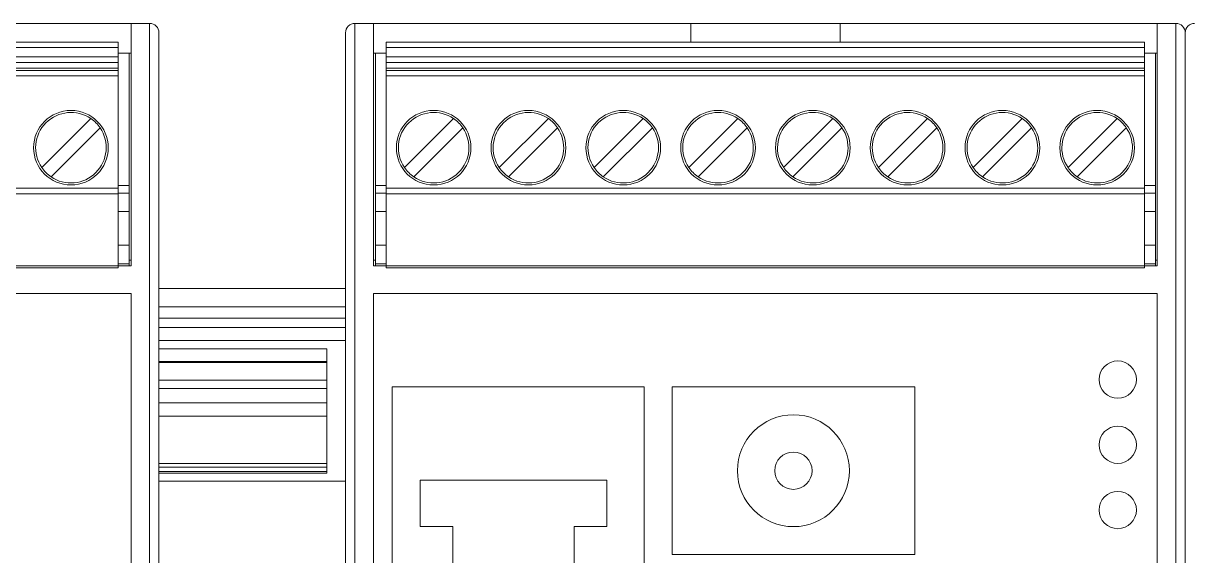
# Model space of a CAD drawing. Extents: x -2993 to 3661, y -4147 to -1441.
# Drawn here: x -2083.1 to -2020.4, y -2870.2 to -2841.7 of the extents above; entities that cross this region are included whole.
import ezdxf

# ---------------------------------------------------------------- set-up
doc = ezdxf.new("R2010")
doc.units = 0
doc.header["$LTSCALE"] = 0.1
doc.header["$MEASUREMENT"] = 0
doc.layers.get('0').update_dxf_attribs({"linetype": 'CONTINUOUS'})

msp = doc.modelspace()

# ---------------------------------------------------------------- linework, layer by layer
at = {"color": 7, "linetype": 'Continuous', "lineweight": 13}
for p, q in [((-2094.371, -2841.674), (-2077.371, -2841.674)), ((-2077.371, -2841.674), (-2077.371, -2854.674)), ((-2077.371, -2841.674), (-2076.371, -2841.674)), ((-2076.371, -2916.674), (-2076.371, -2841.674)), ((-2065.371, -2841.674), (-2065.371, -2916.674)), ((-2065.371, -2841.674), (-2065.371, -2916.674)), ((-2065.371, -2841.674), (-2064.371, -2841.674)), ((-2064.371, -2854.674), (-2064.371, -2841.674)), ((-2064.371, -2841.674), (-2047.371, -2841.674)), ((-2047.371, -2841.674), (-2047.371, -2842.674)), ((-2047.371, -2841.674), (-2039.371, -2841.674)), ((-2039.371, -2841.674), (-2039.371, -2842.674)), ((-2039.371, -2841.674), (-2022.371, -2841.674)), ((-2022.371, -2841.674), (-2022.371, -2854.674)), ((-2022.371, -2841.674), (-2021.371, -2841.674)), ((-2021.371, -2916.674), (-2021.371, -2841.674)), ((-2075.871, -2842.174), (-2075.871, -2916.174)), ((-2065.871, -2842.174), (-2065.871, -2916.174)), ((-2065.871, -2842.174), (-2065.871, -2916.174)), ((-2065.871, -2842.174), (-2065.871, -2916.174)), ((-2065.871, -2842.174), (-2065.871, -2868.674)), ((-2065.871, -2842.174), (-2065.871, -2868.674)), ((-2020.871, -2842.174), (-2020.871, -2916.174)), ((-2020.871, -2842.174), (-2020.871, -2916.174)), ((-2020.871, -2842.174), (-2020.871, -2868.674)), ((-2118.691, -2842.674), (-2078.051, -2842.674)), ((-2078.051, -2842.974), (-2118.691, -2842.974)), ((-2078.051, -2843.469), (-2078.051, -2842.974)), ((-2078.051, -2843.274), (-2077.371, -2843.274)), ((-2077.471, -2854.374), (-2077.471, -2843.274)), ((-2064.371, -2843.274), (-2063.691, -2843.274)), ((-2064.271, -2843.274), (-2064.271, -2854.374)), ((-2063.691, -2842.674), (-2023.051, -2842.674)), ((-2063.691, -2843.469), (-2063.691, -2842.974)), ((-2023.051, -2842.974), (-2063.691, -2842.974)), ((-2023.051, -2843.469), (-2023.051, -2842.974)), ((-2023.051, -2843.274), (-2022.371, -2843.274)), ((-2022.471, -2854.374), (-2022.471, -2843.274)), ((-2118.691, -2843.469), (-2078.051, -2843.469)), ((-2118.691, -2843.769), (-2078.051, -2843.769)), ((-2078.051, -2844.077), (-2078.051, -2843.769)), ((-2063.691, -2843.469), (-2023.051, -2843.469)), ((-2063.691, -2843.769), (-2063.691, -2844.077)), ((-2063.691, -2843.769), (-2023.051, -2843.769)), ((-2023.051, -2844.077), (-2023.051, -2843.769)), ((-2078.051, -2844.077), (-2118.691, -2844.077)), ((-2078.051, -2844.194), (-2118.691, -2844.194)), ((-2078.051, -2844.494), (-2118.691, -2844.494)), ((-2078.051, -2844.494), (-2078.051, -2850.514)), ((-2023.051, -2844.077), (-2063.691, -2844.077)), ((-2023.051, -2844.194), (-2063.691, -2844.194)), ((-2063.691, -2844.494), (-2063.691, -2850.514)), ((-2023.051, -2844.494), (-2063.691, -2844.494)), ((-2023.051, -2844.494), (-2023.051, -2850.514)), ((-2082.153, -2849.41), (-2079.524, -2846.782)), ((-2062.713, -2849.41), (-2060.084, -2846.782)), ((-2057.633, -2849.41), (-2055.004, -2846.782)), ((-2052.553, -2849.41), (-2049.924, -2846.782)), ((-2047.473, -2849.41), (-2044.844, -2846.782)), ((-2042.393, -2849.41), (-2039.764, -2846.782)), ((-2037.313, -2849.41), (-2034.684, -2846.782)), ((-2032.233, -2849.41), (-2029.604, -2846.782)), ((-2027.153, -2849.41), (-2024.524, -2846.782)), ((-2079.029, -2847.277), (-2081.658, -2849.905)), ((-2059.589, -2847.277), (-2062.218, -2849.905)), ((-2054.509, -2847.277), (-2057.138, -2849.905)), ((-2049.429, -2847.277), (-2052.058, -2849.905)), ((-2044.349, -2847.277), (-2046.978, -2849.905)), ((-2039.269, -2847.277), (-2041.898, -2849.905)), ((-2034.189, -2847.277), (-2036.818, -2849.905)), ((-2029.109, -2847.277), (-2031.738, -2849.905)), ((-2024.029, -2847.277), (-2026.658, -2849.905)), ((-2118.691, -2850.514), (-2078.051, -2850.514)), ((-2078.051, -2850.814), (-2118.691, -2850.814)), ((-2078.051, -2850.374), (-2077.471, -2850.374)), ((-2078.051, -2850.814), (-2078.051, -2850.514)), ((-2077.471, -2850.774), (-2078.051, -2850.774)), ((-2078.051, -2850.814), (-2078.051, -2854.794)), ((-2064.271, -2850.374), (-2063.691, -2850.374)), ((-2064.271, -2850.774), (-2063.691, -2850.774)), ((-2063.691, -2850.514), (-2023.051, -2850.514)), ((-2063.691, -2850.814), (-2063.691, -2854.794)), ((-2023.051, -2850.814), (-2063.691, -2850.814)), ((-2023.051, -2850.374), (-2022.471, -2850.374)), ((-2023.051, -2850.814), (-2023.051, -2850.514)), ((-2022.471, -2850.774), (-2023.051, -2850.774)), ((-2023.051, -2850.814), (-2023.051, -2854.794)), ((-2077.471, -2851.774), (-2078.051, -2851.774)), ((-2064.271, -2851.774), (-2063.691, -2851.774)), ((-2022.471, -2851.774), (-2023.051, -2851.774)), ((-2077.471, -2853.574), (-2078.051, -2853.574)), ((-2064.271, -2853.574), (-2063.691, -2853.574)), ((-2022.471, -2853.574), (-2023.051, -2853.574)), ((-2078.051, -2854.674), (-2078.051, -2854.299)), ((-2077.471, -2854.574), (-2078.051, -2854.574)), ((-2077.471, -2854.374), (-2077.371, -2854.374)), ((-2077.471, -2854.674), (-2077.471, -2854.374)), ((-2064.371, -2854.374), (-2064.271, -2854.374)), ((-2064.271, -2854.374), (-2064.271, -2854.674)), ((-2064.271, -2854.574), (-2063.691, -2854.574)), ((-2022.471, -2854.574), (-2023.051, -2854.574)), ((-2022.471, -2854.374), (-2022.371, -2854.374)), ((-2022.471, -2854.674), (-2022.471, -2854.374)), ((-2077.371, -2854.674), (-2119.371, -2854.674)), ((-2118.691, -2854.794), (-2078.051, -2854.794)), ((-2022.371, -2854.674), (-2064.371, -2854.674)), ((-2063.691, -2854.794), (-2023.051, -2854.794)), ((-2119.371, -2856.174), (-2077.371, -2856.174)), ((-2077.371, -2856.174), (-2077.371, -2902.174)), ((-2075.871, -2855.892), (-2065.871, -2855.892)), ((-2075.871, -2855.892), (-2075.871, -2856.873)), ((-2065.871, -2856.855), (-2065.871, -2855.874)), ((-2065.871, -2856.873), (-2065.871, -2855.892)), ((-2065.871, -2856.873), (-2065.871, -2855.892)), ((-2064.371, -2902.174), (-2064.371, -2856.174)), ((-2064.371, -2856.174), (-2022.371, -2856.174)), ((-2022.371, -2856.174), (-2022.371, -2902.174)), ((-2075.871, -2856.542), (-2075.871, -2857.742)), ((-2065.871, -2856.873), (-2075.871, -2856.873)), ((-2075.871, -2856.873), (-2075.871, -2857.492)), ((-2075.871, -2859.074), (-2075.871, -2857.074)), ((-2065.871, -2857.474), (-2065.871, -2856.855)), ((-2065.871, -2857.492), (-2065.871, -2856.873)), ((-2065.871, -2857.492), (-2065.871, -2856.873)), ((-2075.871, -2857.492), (-2065.871, -2857.492)), ((-2075.871, -2857.992), (-2075.871, -2857.492)), ((-2065.871, -2857.974), (-2065.871, -2857.474)), ((-2065.871, -2857.992), (-2065.871, -2857.492)), ((-2065.871, -2857.992), (-2065.871, -2857.492)), ((-2075.871, -2857.742), (-2075.871, -2868.842)), ((-2065.871, -2857.992), (-2075.871, -2857.992)), ((-2075.871, -2857.992), (-2075.871, -2858.692)), ((-2065.871, -2858.674), (-2065.871, -2857.974)), ((-2065.871, -2858.692), (-2065.871, -2857.992)), ((-2065.871, -2858.692), (-2065.871, -2857.992)), ((-2075.871, -2858.692), (-2065.871, -2858.692)), ((-2075.871, -2858.692), (-2075.871, -2859.126)), ((-2065.871, -2866.225), (-2065.871, -2858.674)), ((-2065.871, -2866.244), (-2065.871, -2858.692)), ((-2065.871, -2866.244), (-2065.871, -2858.692)), ((-2075.871, -2880.574), (-2075.871, -2859.074)), ((-2075.871, -2859.126), (-2066.871, -2859.126)), ((-2075.871, -2859.822), (-2075.871, -2859.126)), ((-2066.871, -2859.126), (-2066.871, -2865.811)), ((-2075.871, -2859.822), (-2066.871, -2859.822)), ((-2075.871, -2859.867), (-2075.871, -2859.822)), ((-2066.871, -2859.867), (-2075.871, -2859.867)), ((-2075.871, -2860.821), (-2075.871, -2859.867)), ((-2066.871, -2860.821), (-2075.871, -2860.821)), ((-2075.871, -2861.257), (-2075.871, -2860.821)), ((-2066.871, -2861.257), (-2075.871, -2861.257)), ((-2075.871, -2861.257), (-2075.871, -2862.031)), ((-2063.371, -2861.174), (-2063.371, -2877.174)), ((-2063.371, -2861.174), (-2063.371, -2877.174)), ((-2049.871, -2861.174), (-2063.371, -2861.174)), ((-2049.871, -2861.174), (-2063.371, -2861.174)), ((-2049.871, -2877.174), (-2049.871, -2861.174)), ((-2049.871, -2877.174), (-2049.871, -2861.174)), ((-2048.371, -2861.174), (-2048.371, -2870.174)), ((-2035.371, -2861.174), (-2048.371, -2861.174)), ((-2035.371, -2870.174), (-2035.371, -2861.174)), ((-2075.871, -2862.031), (-2066.871, -2862.031)), ((-2075.871, -2862.742), (-2075.871, -2862.031)), ((-2075.871, -2862.742), (-2066.871, -2862.742)), ((-2075.871, -2865.281), (-2075.871, -2862.742)), ((-2066.871, -2865.281), (-2075.871, -2865.281)), ((-2075.871, -2865.281), (-2075.871, -2865.475)), ((-2075.871, -2865.475), (-2066.871, -2865.475)), ((-2075.871, -2865.717), (-2075.871, -2865.475)), ((-2066.871, -2865.717), (-2075.871, -2865.717)), ((-2075.871, -2865.811), (-2075.871, -2865.717)), ((-2066.871, -2865.811), (-2075.871, -2865.811)), ((-2075.871, -2865.811), (-2075.871, -2866.244)), ((-2075.871, -2866.244), (-2065.871, -2866.244)), ((-2075.871, -2866.244), (-2075.871, -2873.992)), ((-2065.871, -2892.122), (-2065.871, -2866.225)), ((-2065.871, -2892.141), (-2065.871, -2866.244)), ((-2065.871, -2892.141), (-2065.871, -2866.244)), ((-2061.871, -2866.174), (-2061.871, -2868.674)), ((-2051.871, -2866.174), (-2061.871, -2866.174)), ((-2051.871, -2868.674), (-2051.871, -2866.174)), ((-2075.871, -2868.842), (-2075.871, -2870.342)), ((-2061.871, -2868.674), (-2060.121, -2868.674)), ((-2060.121, -2868.674), (-2060.121, -2871.174)), ((-2053.621, -2871.174), (-2053.621, -2868.674)), ((-2053.621, -2868.674), (-2051.871, -2868.674)), ((-2048.371, -2870.174), (-2035.371, -2870.174))]:
    msp.add_line(p, q, dxfattribs=at)
for points in [[(-2078.051, -2842.974), (-2078.051, -2842.915), (-2078.051, -2842.859), (-2078.051, -2842.807), (-2078.051, -2842.761), (-2078.051, -2842.724), (-2078.051, -2842.696), (-2078.051, -2842.679), (-2078.051, -2842.674)], [(-2063.691, -2842.974), (-2063.691, -2842.915), (-2063.691, -2842.859), (-2063.691, -2842.807), (-2063.691, -2842.761), (-2063.691, -2842.724), (-2063.691, -2842.696), (-2063.691, -2842.679), (-2063.691, -2842.674)], [(-2023.051, -2842.974), (-2023.051, -2842.915), (-2023.051, -2842.859), (-2023.051, -2842.807), (-2023.051, -2842.761), (-2023.051, -2842.724), (-2023.051, -2842.696), (-2023.051, -2842.679), (-2023.051, -2842.674)], [(-2078.051, -2843.769), (-2078.051, -2843.71), (-2078.051, -2843.654), (-2078.051, -2843.602), (-2078.051, -2843.556), (-2078.051, -2843.519), (-2078.051, -2843.491), (-2078.051, -2843.474), (-2078.051, -2843.469)], [(-2063.691, -2843.769), (-2063.691, -2843.71), (-2063.691, -2843.654), (-2063.691, -2843.602), (-2063.691, -2843.556), (-2063.691, -2843.519), (-2063.691, -2843.491), (-2063.691, -2843.474), (-2063.691, -2843.469)], [(-2023.051, -2843.769), (-2023.051, -2843.71), (-2023.051, -2843.654), (-2023.051, -2843.602), (-2023.051, -2843.556), (-2023.051, -2843.519), (-2023.051, -2843.491), (-2023.051, -2843.474), (-2023.051, -2843.469)], [(-2078.051, -2844.194), (-2078.051, -2844.174), (-2078.051, -2844.126), (-2078.051, -2844.077)], [(-2078.051, -2844.494), (-2078.051, -2844.435), (-2078.051, -2844.379), (-2078.051, -2844.327), (-2078.051, -2844.281), (-2078.051, -2844.244), (-2078.051, -2844.216), (-2078.051, -2844.199), (-2078.051, -2844.194)], [(-2063.691, -2844.194), (-2063.691, -2844.174), (-2063.691, -2844.126), (-2063.691, -2844.077)], [(-2063.691, -2844.494), (-2063.691, -2844.435), (-2063.691, -2844.379), (-2063.691, -2844.327), (-2063.691, -2844.281), (-2063.691, -2844.244), (-2063.691, -2844.216), (-2063.691, -2844.199), (-2063.691, -2844.194)], [(-2023.051, -2844.194), (-2023.051, -2844.174), (-2023.051, -2844.126), (-2023.051, -2844.077)], [(-2023.051, -2844.494), (-2023.051, -2844.435), (-2023.051, -2844.379), (-2023.051, -2844.327), (-2023.051, -2844.281), (-2023.051, -2844.244), (-2023.051, -2844.216), (-2023.051, -2844.199), (-2023.051, -2844.194)], [(-2063.691, -2850.814), (-2063.691, -2850.808), (-2063.691, -2850.791), (-2063.691, -2850.763), (-2063.691, -2850.726), (-2063.691, -2850.68), (-2063.691, -2850.628), (-2063.691, -2850.572), (-2063.691, -2850.514)]]:
    msp.add_lwpolyline(points, dxfattribs=at)
for centre, radius in [((-2024.486, -2860.784), 1), ((-2041.871, -2865.674), 3), ((-2024.486, -2864.284), 1), ((-2041.871, -2865.674), 1), ((-2024.486, -2867.784), 1)]:
    msp.add_circle(centre, radius, dxfattribs=at)
for centre, radius, start, end in [((-2076.371, -2842.174), 0.5, 0.00017, 90), ((-2065.371, -2842.174), 0.5, 90.00017, 180), ((-2065.371, -2842.174), 0.5, 90.00017, 180), ((-2021.371, -2842.174), 0.5, 0.00017, 90), ((-2020.371, -2842.174), 0.5, 90.00017, 180), ((-2080.591, -2848.344), 2, 90, 270), ((-2080.591, -2848.344), 2, 270, 90), ((-2061.151, -2848.344), 2, 90, 270), ((-2061.151, -2848.344), 2, 270, 90), ((-2056.071, -2848.344), 2, 90, 270), ((-2056.071, -2848.344), 2, 270, 90), ((-2050.991, -2848.344), 2, 90, 270), ((-2050.991, -2848.344), 2, 270, 90), ((-2045.911, -2848.344), 2, 90, 270), ((-2045.911, -2848.344), 2, 270, 90), ((-2040.831, -2848.344), 2, 90, 270), ((-2040.831, -2848.344), 2, 270, 90), ((-2035.751, -2848.344), 2, 90, 270), ((-2035.751, -2848.344), 2, 270, 90), ((-2030.671, -2848.344), 2, 90, 270), ((-2030.671, -2848.344), 2, 270, 90), ((-2025.591, -2848.344), 2, 90, 270), ((-2025.591, -2848.344), 2, 270, 90), ((-2080.591, -2848.344), 1.891, 135, 214.3366), ((-2080.591, -2848.344), 1.891, 55.6634, 135), ((-2080.591, -2848.344), 1.891, 34.33655, 55.66345), ((-2061.151, -2848.344), 1.891, 135, 214.3366), ((-2061.151, -2848.344), 1.891, 55.6634, 135), ((-2061.151, -2848.344), 1.891, 34.33655, 55.66345), ((-2056.071, -2848.344), 1.891, 135, 214.3366), ((-2056.071, -2848.344), 1.891, 55.6634, 135), ((-2056.071, -2848.344), 1.891, 34.33655, 55.66345), ((-2050.991, -2848.344), 1.891, 135, 214.3366), ((-2050.991, -2848.344), 1.891, 55.6634, 135), ((-2050.991, -2848.344), 1.891, 34.33655, 55.66345), ((-2045.911, -2848.344), 1.891, 135, 214.3366), ((-2045.911, -2848.344), 1.891, 55.6634, 135), ((-2045.911, -2848.344), 1.891, 34.33655, 55.66345), ((-2040.831, -2848.344), 1.891, 135, 214.3366), ((-2040.831, -2848.344), 1.891, 55.6634, 135), ((-2040.831, -2848.344), 1.891, 34.33655, 55.66345), ((-2035.751, -2848.344), 1.891, 135, 214.3366), ((-2035.751, -2848.344), 1.891, 55.6634, 135), ((-2035.751, -2848.344), 1.891, 34.33655, 55.66345), ((-2030.671, -2848.344), 1.891, 135, 214.3366), ((-2030.671, -2848.344), 1.891, 55.6634, 135), ((-2030.671, -2848.344), 1.891, 34.33655, 55.66345), ((-2025.591, -2848.344), 1.891, 135, 214.3366), ((-2025.591, -2848.344), 1.891, 55.6634, 135), ((-2025.591, -2848.344), 1.891, 34.33655, 55.66345), ((-2080.591, -2848.344), 1.891, 315, 34.3366), ((-2061.151, -2848.344), 1.891, 315, 34.3366), ((-2056.071, -2848.344), 1.891, 315, 34.3366), ((-2050.991, -2848.344), 1.891, 315, 34.3366), ((-2045.911, -2848.344), 1.891, 315, 34.3366), ((-2040.831, -2848.344), 1.891, 315, 34.3366), ((-2035.751, -2848.344), 1.891, 315, 34.3366), ((-2030.671, -2848.344), 1.891, 315, 34.3366), ((-2025.591, -2848.344), 1.891, 315, 34.3366), ((-2080.591, -2848.344), 1.891, 214.33655, 235.66345), ((-2061.151, -2848.344), 1.891, 214.33655, 235.66345), ((-2056.071, -2848.344), 1.891, 214.33655, 235.66345), ((-2050.991, -2848.344), 1.891, 214.33655, 235.66345), ((-2045.911, -2848.344), 1.891, 214.33655, 235.66345), ((-2040.831, -2848.344), 1.891, 214.33655, 235.66345), ((-2035.751, -2848.344), 1.891, 214.33655, 235.66345), ((-2030.671, -2848.344), 1.891, 214.33655, 235.66345), ((-2025.591, -2848.344), 1.891, 214.33655, 235.66345), ((-2080.591, -2848.344), 1.891, 235.6634, 315), ((-2061.151, -2848.344), 1.891, 235.6634, 315), ((-2056.071, -2848.344), 1.891, 235.6634, 315), ((-2050.991, -2848.344), 1.891, 235.6634, 315), ((-2045.911, -2848.344), 1.891, 235.6634, 315), ((-2040.831, -2848.344), 1.891, 235.6634, 315), ((-2035.751, -2848.344), 1.891, 235.6634, 315), ((-2030.671, -2848.344), 1.891, 235.6634, 315), ((-2025.591, -2848.344), 1.891, 235.6634, 315)]:
    msp.add_arc(centre, radius, start, end, dxfattribs=at)

doc.saveas('drawing.dxf')
